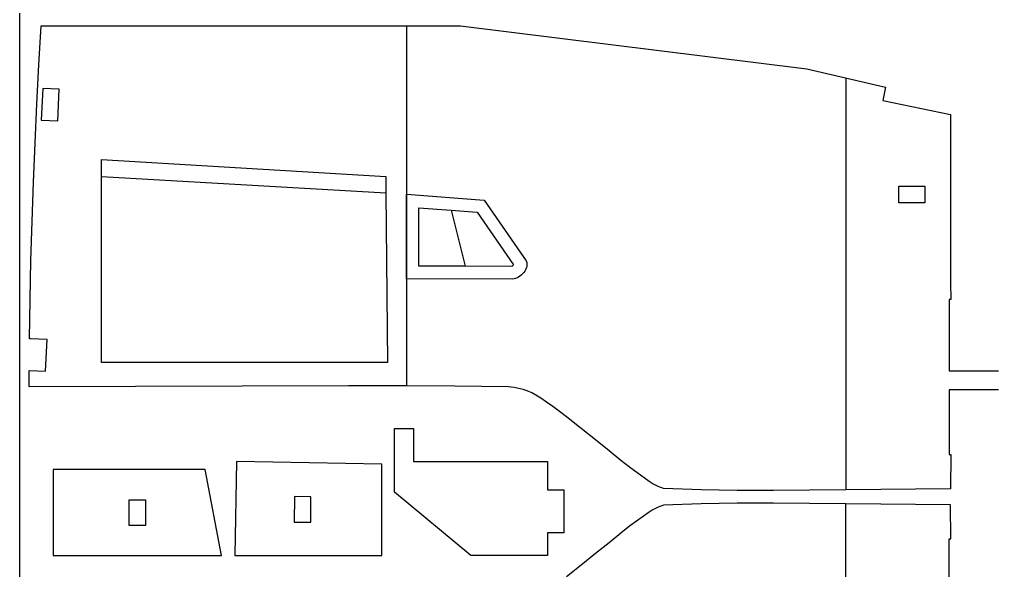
# Model space of a CAD drawing. Extents: x 169 to 749, y 15 to 895.
# Drawn here: x 168.7 to 321.8, y 267.8 to 354.4 of the extents above; entities that cross this region are included whole.
import ezdxf

# ---------------------------------------------------------------- set-up
doc = ezdxf.new("R2010")
doc.units = 0
doc.layers.get('0').update_dxf_attribs({"linetype": 'CONTINUOUS'})

msp = doc.modelspace()

# ---------------------------------------------------------------- linework, layer by layer
at = {"color": 0}
msp.add_line((168.703243, 895.036023), (168.703243, 15.036023), dxfattribs=at)
at = {"color": 4}
for p, q in [((171.771869, 347.28283), (172.108703, 353.40705)), ((172.108703, 353.40705), (229.587903, 353.40705)), ((229.587903, 353.40705), (238.098103, 353.40705)), ((238.098103, 353.40705), (292.598103, 346.66065)), ((171.455967, 341.139573), (171.771869, 347.28283)), ((292.598103, 346.66065), (304.936403, 343.75485)), ((304.936403, 343.75485), (304.510803, 341.68445)), ((304.510803, 341.68445), (315.189503, 339.48935)), ((171.165979, 334.98332), (171.455967, 341.139573)), ((315.189503, 339.48935), (315.189403, 313.00975)), ((170.90689, 328.820112), (171.165979, 334.98332)), ((170.683684, 322.65599), (170.90689, 328.820112)), ((170.501345, 316.496995), (170.683684, 322.65599)), ((170.364856, 310.349168), (170.501345, 316.496995)), ((315.189403, 313.00975), (315.240703, 310.35375)), ((170.279203, 304.21855), (170.364856, 310.349168)), ((315.240703, 310.35375), (314.946503, 310.35375)), ((314.946503, 310.35375), (314.946503, 299.16725)), ((170.440403, 304.21855), (170.279203, 304.21855)), ((173.037103, 304.09135), (170.440403, 304.21855)), ((172.792603, 299.09785), (173.037103, 304.09135)), ((170.206403, 296.62515), (170.231303, 299.22315)), ((170.231303, 299.22315), (172.792603, 299.09785)), ((314.946503, 299.16725), (322.745903, 299.16725)), ((220.465703, 296.82815), (170.206403, 296.62515)), ((229.587903, 296.78305), (220.465703, 296.82815)), ((237.217503, 296.74545), (229.587903, 296.78305)), ((245.592603, 296.62515), (237.217503, 296.74545)), ((246.073492, 296.590445), (245.592603, 296.62515)), ((246.54987, 296.534467), (246.073492, 296.590445)), ((247.021305, 296.456408), (246.54987, 296.534467)), ((247.487365, 296.355462), (247.021305, 296.456408)), ((247.947617, 296.23082), (247.487365, 296.355462)), ((248.401629, 296.081676), (247.947617, 296.23082)), ((248.848969, 295.907222), (248.401629, 296.081676)), ((249.289203, 295.70665), (248.848969, 295.907222)), ((249.955714, 295.342186), (249.289203, 295.70665)), ((322.745903, 296.16745), (314.946503, 296.16745)), ((314.946503, 296.16745), (314.946503, 285.98085)), ((250.74514, 294.847458), (249.955714, 295.342186)), ((251.639618, 294.239869), (250.74514, 294.847458)), ((252.621286, 293.53682), (251.639618, 294.239869)), ((253.672279, 292.755713), (252.621286, 293.53682)), ((254.774736, 291.913949), (253.672279, 292.755713)), ((257.06259, 290.118062), (254.774736, 291.913949)), ((227.702035, 280.098494), (227.702035, 290.097694)), ((227.702035, 290.097694), (230.701835, 290.097694)), ((230.701835, 290.097694), (230.701835, 284.898394)), ((259.341946, 288.288373), (257.06259, 290.118062)), ((261.469901, 286.564098), (259.341946, 288.288373)), ((263.303554, 285.084452), (261.469901, 286.564098)), ((202.832202, 284.893094), (202.566602, 270.099194)), ((225.693302, 284.469494), (202.832202, 284.893094)), ((230.701835, 284.898394), (251.767035, 284.898394)), ((251.767035, 284.898394), (251.767035, 280.448994)), ((264.700003, 283.98865), (263.303554, 285.084452)), ((314.946503, 285.98085), (315.244403, 285.98085)), ((315.244403, 285.98085), (315.189503, 280.60225)), ((173.984444, 283.636694), (173.983944, 270.099194)), ((197.942544, 283.635794), (173.984444, 283.636694)), ((200.500044, 270.099194), (197.942544, 283.635794)), ((225.693302, 270.099394), (225.693302, 284.469494)), ((267.760403, 281.76575), (264.700003, 283.98865)), ((268.265273, 281.451348), (267.760403, 281.76575)), ((251.767035, 280.448994), (254.366835, 280.448994)), ((254.366835, 280.448994), (254.366835, 273.677094)), ((268.85929, 281.127187), (268.265273, 281.451348)), ((269.168122, 280.979022), (268.85929, 281.127187)), ((269.473314, 280.849507), (269.168122, 280.979022)), ((269.766221, 280.745673), (269.473314, 280.849507)), ((270.038203, 280.67455), (269.766221, 280.745673)), ((275.949103, 280.45505), (270.038203, 280.67455)), ((278.792041, 280.39985), (275.949103, 280.45505)), ((281.635211, 280.366684), (278.792041, 280.39985)), ((284.478542, 280.352488), (281.635211, 280.366684)), ((287.321965, 280.3542), (284.478542, 280.352488)), ((293.008814, 280.39309), (287.321965, 280.3542)), ((298.695203, 280.45885), (293.008814, 280.39309)), ((315.189503, 280.60225), (298.695203, 280.45885)), ((239.734535, 270.099194), (227.702035, 280.098494)), ((268.265273, 277.250059), (267.760403, 276.935657)), ((268.85929, 277.57422), (268.265273, 277.250059)), ((269.168122, 277.722385), (268.85929, 277.57422)), ((269.473314, 277.851899), (269.168122, 277.722385)), ((269.766221, 277.955733), (269.473314, 277.851899)), ((270.038203, 278.026857), (269.766221, 277.955733)), ((275.949103, 278.246357), (270.038203, 278.026857)), ((278.792041, 278.301557), (275.949103, 278.246357)), ((281.635211, 278.334723), (278.792041, 278.301557)), ((284.478542, 278.348918), (281.635211, 278.334723)), ((287.321965, 278.347207), (284.478542, 278.348918)), ((293.008814, 278.308316), (287.321965, 278.347207)), ((298.695203, 278.242557), (293.008814, 278.308316)), ((315.189503, 278.099157), (298.695203, 278.242557)), ((315.244403, 272.720557), (315.189503, 278.099157)), ((267.760403, 276.935657), (264.700003, 274.712757)), ((264.700003, 274.712757), (263.303554, 273.616955)), ((254.366835, 273.677094), (251.767035, 273.677094)), ((251.767035, 273.677094), (251.767035, 270.099194)), ((263.303554, 273.616955), (261.469901, 272.137309)), ((314.946503, 262.533957), (314.946503, 272.720557)), ((314.946503, 272.720557), (315.244403, 272.720557)), ((261.469901, 272.137309), (259.341946, 270.413033)), ((173.983944, 270.099194), (200.500044, 270.099194)), ((202.566602, 270.099194), (225.693302, 270.099394)), ((251.767035, 270.099194), (239.734535, 270.099194)), ((259.341946, 270.413033), (257.06259, 268.583345)), ((257.06259, 268.583345), (254.774736, 266.787457))]:
    msp.add_line(p, q, dxfattribs=at)
at = {"color": 3}
for p, q in [((229.587903, 353.40705), (229.587903, 326.91725)), ((298.695203, 345.22465), (298.695203, 280.45885)), ((181.612803, 329.72845), (181.612803, 332.37415)), ((181.612803, 332.37415), (226.323903, 329.72845)), ((181.612803, 300.49435), (181.612803, 329.72845)), ((181.612803, 329.72845), (226.347403, 327.12875)), ((226.323903, 329.72845), (226.347403, 327.12875)), ((226.347403, 327.12875), (226.588403, 300.49435)), ((229.587903, 326.91725), (229.587903, 313.61595)), ((229.587903, 326.91725), (241.816603, 326.02185)), ((229.587903, 313.61595), (229.587903, 326.91725)), ((231.526803, 315.61275), (231.541303, 324.78205)), ((231.541303, 324.78205), (236.643203, 324.41695)), ((241.816603, 326.02185), (248.414103, 316.43415)), ((236.643203, 324.41695), (240.708803, 324.10375)), ((236.643203, 324.41695), (238.833903, 315.60125)), ((240.708803, 324.10375), (246.413003, 315.81445)), ((238.833903, 315.60125), (231.526803, 315.61275)), ((246.147103, 315.59335), (238.833903, 315.60125)), ((246.413003, 315.81445), (246.147103, 315.59335)), ((248.414103, 316.43415), (248.504531, 316.214696)), ((248.508006, 315.520093), (248.432352, 315.286142)), ((248.504531, 316.214696), (248.547833, 315.98727)), ((248.547745, 315.754769), (248.508006, 315.520093)), ((248.547833, 315.98727), (248.547745, 315.754769)), ((247.211112, 313.912293), (246.982689, 313.788507)), ((247.43352, 314.059997), (247.211112, 313.912293)), ((247.646175, 314.22872), (247.43352, 314.059997)), ((247.84534, 314.415562), (247.646175, 314.22872)), ((248.027278, 314.617625), (247.84534, 314.415562)), ((248.188251, 314.832008), (248.027278, 314.617625)), ((248.324521, 315.055814), (248.188251, 314.832008)), ((248.432352, 315.286142), (248.324521, 315.055814)), ((229.587903, 313.61595), (229.587903, 296.78305)), ((246.298703, 313.58965), (229.587903, 313.61595)), ((246.522747, 313.624286), (246.298703, 313.58965)), ((246.751988, 313.691539), (246.522747, 313.624286)), ((246.982689, 313.788507), (246.751988, 313.691539)), ((226.588403, 300.49435), (181.612803, 300.49435)), ((298.695203, 213.476757), (298.695203, 278.242557))]:
    msp.add_line(p, q, dxfattribs=at)
at = {"color": 7}
for p, q in [((172.367003, 343.56955), (172.122603, 338.57585)), ((174.963703, 343.44235), (172.367003, 343.56955)), ((174.719303, 338.44875), (174.963703, 343.44235)), ((172.122603, 338.57585), (174.719303, 338.44875)), ((307.053603, 328.17685), (311.121803, 328.17685)), ((307.053603, 325.57715), (307.053603, 328.17685)), ((311.121803, 328.17685), (311.121803, 325.57715)), ((311.121803, 325.57715), (307.053603, 325.57715)), ((185.942044, 274.867594), (185.942244, 278.867794)), ((185.942244, 278.867794), (188.542344, 278.867694)), ((188.542344, 278.867694), (188.542244, 274.867594)), ((211.964302, 279.381994), (211.942702, 275.382294)), ((214.564102, 279.368094), (211.964302, 279.381994)), ((214.542602, 275.368494), (214.564102, 279.368094)), ((188.542244, 274.867594), (185.942044, 274.867594)), ((211.942702, 275.382294), (214.542602, 275.368494))]:
    msp.add_line(p, q, dxfattribs=at)

doc.saveas('drawing.dxf')
